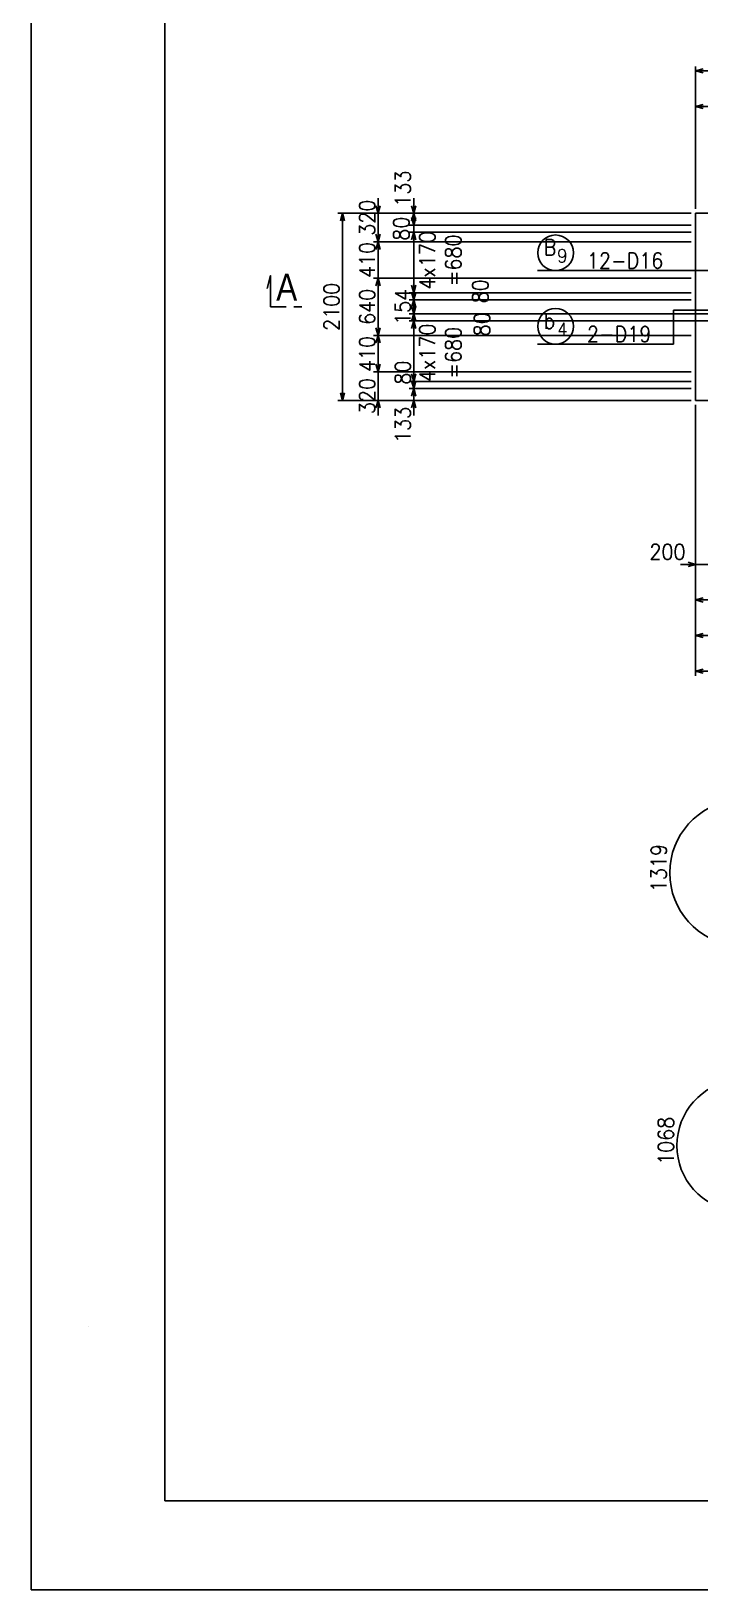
# Model space of a CAD drawing. Extents: x -24090 to 17960, y 77600 to 107300.
# Drawn here: x -24090 to -16588, y 77600 to 95094 of the extents above; entities that cross this region are included whole.
import ezdxf

# ---------------------------------------------------------------- set-up
doc = ezdxf.new("R2010")
doc.units = 0
doc.header["$LTSCALE"] = 300
doc.header["$MEASUREMENT"] = 0
doc.layers.get('0').update_dxf_attribs({"linetype": 'CONTINUOUS'})
doc.layers.get('DEFPOINTS').update_dxf_attribs({"linetype": 'CONTINUOUS'})
for name, color, linetype in [('-コーベル', 2, 'CONTINUOUS'), ('-寸法', 1, 'CONTINUOUS'), ('-引き出し横', 1, 'CONTINUOUS'), ('-引き出し縦', 1, 'CONTINUOUS'), ('-構造', 3, 'CONTINUOUS'), ('-記号', 2, 'CONTINUOUS'), ('LAYER001', 7, 'CONTINUOUS'), ('枠', 3, 'CONTINUOUS')]:
    doc.layers.add(name, color=color, linetype=linetype)
doc.styles.add('MS明朝', font='MS PMincho.ttf')
doc.styles.add('romans', font='ROMANS.shx', dxfattribs={"width": 0.9, "bigfont": 'EXTFONT.shx'})
doc.styles.add('ｽﾀｲﾙ1', font='ROMANS.shx', dxfattribs={"bigfont": 'EXTFONT.shx'})
doc.dimstyles.new('ST-50', dxfattribs={"dimscale": 50, "dimtxt": 3.5, "dimasz": 1.7, "dimexe": 1, "dimexo": 1, "dimgap": 1, "dimtad": 0, "dimdec": 0, "dimzin": 0, "dimdsep": 46, "dimtxsty": 'romans', "dimblk": 'OPEN30', "dimcen": 1, "dimdle": 3, "dimclrd": 1, "dimclre": 1, "dimclrt": 3, "dimaunit": 1, "dimadec": 0, "dimazin": 0, "dimtfac": 1, "dimtdec": 0, "dimtix": 1, "dimtmove": 2, "dimatfit": 3, "dimldrblk": 'OPEN30', "dimfxl": 0, "dimtvp": 0.7, "dimtolj": 1, "dimtzin": 0, "dimarcsym": 0})

# ---------------------------------------------------------------- blocks, each defined once
blk = doc.blocks.new('_Open30')
at = {"color": 0, "lineweight": -2}
for p, q in [((-1, 0.27), (0, 0)), ((0, 0), (-1, -0.27)), ((0, 0), (-1, 0))]:
    blk.add_line(p, q, dxfattribs=at)
blk = doc.blocks.new('*D9')
at = {"layer": '-コーベル', "color": 1, "linetype": 'Continuous', "lineweight": -2}
for p, q in [((-16105, 86117), (-16105, 86517)), ((-16105, 85177), (-16105, 84777))]:
    blk.add_line(p, q, dxfattribs=at)
blk.add_arc((-16105, 85647), 820, 95.9419, 264.0581, dxfattribs=at)
at = {"layer": 'DEFPOINTS', "color": 0, "linetype": 'Continuous'}
for p in [(-16815, 86057), (-16105, 86067), (-16105, 85647), (-16105, 85227)]:
    blk.add_point(p, dxfattribs=at)
at = {"layer": '-コーベル', "color": 1, "linetype": 'Continuous', "lineweight": -2, "xscale": 85, "yscale": 85, "zscale": 85}
for p, rotation in [((-16105, 86467), 2.970929463484692), ((-16105, 84827), 357.0290705365156)]:
    blk.add_blockref('_Open30', p, dxfattribs=dict(at, rotation=rotation))
at = {"layer": '-コーベル', "color": 3, "linetype": 'Continuous', "insert": (-17048, 85647), "char_height": 175, "attachment_point": 5, "rotation": 90, "style": 'romans'}
blk.add_mtext('\\A1; 1319', dxfattribs=at)
blk = doc.blocks.new('*D8')
at = {"layer": '-寸法', "color": 1, "linetype": 'Continuous', "lineweight": -2}
for p, q in [((-16105, 82976), (-16105, 83376)), ((-16105, 82196), (-16105, 81796))]:
    blk.add_line(p, q, dxfattribs=at)
blk.add_arc((-16105, 82586), 740, 96.5849, 263.4151, dxfattribs=at)
at = {"layer": 'DEFPOINTS', "color": 0, "linetype": 'Continuous'}
for p in [(-16746, 82956), (-16105, 82926), (-16105, 82586), (-16105, 82246)]:
    blk.add_point(p, dxfattribs=at)
at = {"layer": '-寸法', "color": 1, "linetype": 'Continuous', "lineweight": -2, "xscale": 85, "yscale": 85, "zscale": 85}
for p, rotation in [((-16105, 83326), 3.292447694511002), ((-16105, 81846), 356.7075523054891)]:
    blk.add_blockref('_Open30', p, dxfattribs=dict(at, rotation=rotation))
at = {"layer": '-寸法', "color": 3, "linetype": 'Continuous', "insert": (-16968, 82586), "char_height": 175, "attachment_point": 5, "rotation": 90, "style": 'romans'}
blk.add_mtext('\\A1; 1068', dxfattribs=at)
blk = doc.blocks.new('*D60')
at = {"layer": '-寸法', "color": 1, "linetype": 'Continuous', "lineweight": -2}
for p, q in [((-16635, 90900), (-16635, 87860)), ((-7835, 90900), (-7835, 87860)), ((-16550, 87910), (-7920, 87910))]:
    blk.add_line(p, q, dxfattribs=at)
at = {"layer": 'DEFPOINTS', "color": 0, "linetype": 'Continuous'}
for p in [(-16635, 90950), (-7835, 90950), (-7835, 87910)]:
    blk.add_point(p, dxfattribs=at)
at = {"layer": '-寸法', "color": 1, "linetype": 'Continuous', "lineweight": -2, "xscale": 85, "yscale": 85, "zscale": 85, "rotation": 180}
blk.add_blockref('_Open30', (-16635, 87910), dxfattribs=at)
at = {"layer": '-寸法', "color": 1, "linetype": 'Continuous', "lineweight": -2, "xscale": 85, "yscale": 85, "zscale": 85}
blk.add_blockref('_Open30', (-7835, 87910), dxfattribs=at)
at = {"layer": '-寸法', "color": 3, "linetype": 'Continuous', "insert": (-12235, 88033), "char_height": 175, "attachment_point": 5, "style": 'romans'}
blk.add_mtext('\\A1;8800', dxfattribs=at)
blk = doc.blocks.new('*D62')
at = {"layer": '-寸法', "color": 1, "linetype": 'Continuous', "lineweight": -2}
for p, q in [((-16635, 90900), (-16635, 89060)), ((-16435, 90900), (-16435, 89060)), ((-16720, 89110), (-16805, 89110)), ((-16635, 89110), (-16435, 89110)), ((-16350, 89110), (-16265, 89110))]:
    blk.add_line(p, q, dxfattribs=at)
at = {"layer": 'DEFPOINTS', "color": 0, "linetype": 'Continuous'}
for p in [(-16635, 90950), (-16435, 90950), (-16435, 89110)]:
    blk.add_point(p, dxfattribs=at)
at = {"layer": '-寸法', "color": 1, "linetype": 'Continuous', "lineweight": -2, "xscale": 85, "yscale": 85, "zscale": 85}
blk.add_blockref('_Open30', (-16635, 89110), dxfattribs=at)
at = {"layer": '-寸法', "color": 1, "linetype": 'Continuous', "lineweight": -2, "xscale": 85, "yscale": 85, "zscale": 85, "rotation": 180}
blk.add_blockref('_Open30', (-16435, 89110), dxfattribs=at)
at = {"layer": '-寸法', "color": 3, "linetype": 'Continuous', "insert": (-16951, 89250), "char_height": 175, "attachment_point": 5, "style": 'romans'}
blk.add_mtext('\\A1;200', dxfattribs=at)
blk = doc.blocks.new('*D63')
at = {"layer": '-寸法', "color": 1, "linetype": 'Continuous', "lineweight": -2}
for p, q in [((-19798, 91168), (-19798, 91253)), ((-16685, 91083), (-19848, 91083)), ((-19798, 91083), (-19798, 90950)), ((-16790, 90950), (-19848, 90950)), ((-19798, 90865), (-19798, 90780))]:
    blk.add_line(p, q, dxfattribs=at)
at = {"layer": 'DEFPOINTS', "color": 0, "linetype": 'Continuous'}
for p in [(-16635, 91083), (-19798, 90950), (-16740, 90950)]:
    blk.add_point(p, dxfattribs=at)
at = {"layer": '-寸法', "color": 1, "linetype": 'Continuous', "lineweight": -2, "xscale": 85, "yscale": 85, "zscale": 85}
for p, rotation in [((-19798, 91083), 270), ((-19798, 90950), 90)]:
    blk.add_blockref('_Open30', p, dxfattribs=dict(at, rotation=rotation))
at = {"layer": '-寸法', "color": 3, "linetype": 'Continuous', "insert": (-19920, 90675), "char_height": 175, "attachment_point": 5, "rotation": 90, "style": 'romans'}
blk.add_mtext('\\A1;133', dxfattribs=at)
blk = doc.blocks.new('*D64')
at = {"layer": '-寸法', "color": 1, "linetype": 'Continuous', "lineweight": -2}
for p, q in [((-16685, 91843), (-19848, 91843)), ((-19798, 91758), (-19798, 91248)), ((-16685, 91163), (-19848, 91163))]:
    blk.add_line(p, q, dxfattribs=at)
at = {"layer": 'DEFPOINTS', "color": 0, "linetype": 'Continuous'}
for p in [(-16635, 91843), (-19798, 91163), (-16635, 91163)]:
    blk.add_point(p, dxfattribs=at)
at = {"layer": '-寸法', "color": 1, "linetype": 'Continuous', "lineweight": -2, "xscale": 85, "yscale": 85, "zscale": 85}
for p, rotation in [((-19798, 91843), 90), ((-19798, 91163), 270)]:
    blk.add_blockref('_Open30', p, dxfattribs=dict(at, rotation=rotation))
at = {"layer": '-寸法', "color": 3, "linetype": 'Continuous', "insert": (-19499, 91485), "char_height": 175, "attachment_point": 5, "rotation": 90, "style": 'romans'}
blk.add_mtext('\\A1;4x170\\P=680', dxfattribs=at)
blk = doc.blocks.new('*D65')
at = {"layer": '-寸法', "color": 1, "linetype": 'Continuous', "lineweight": -2}
for p, q in [((-16685, 91680), (-20248, 91680)), ((-20198, 91595), (-20198, 91355)), ((-16685, 91270), (-20248, 91270))]:
    blk.add_line(p, q, dxfattribs=at)
at = {"layer": 'DEFPOINTS', "color": 0, "linetype": 'Continuous'}
for p in [(-16635, 91680), (-20198, 91270), (-16635, 91270)]:
    blk.add_point(p, dxfattribs=at)
at = {"layer": '-寸法', "color": 1, "linetype": 'Continuous', "lineweight": -2, "xscale": 85, "yscale": 85, "zscale": 85}
for p, rotation in [((-20198, 91680), 90), ((-20198, 91270), 270)]:
    blk.add_blockref('_Open30', p, dxfattribs=dict(at, rotation=rotation))
at = {"layer": '-寸法', "color": 3, "linetype": 'Continuous', "insert": (-20320, 91471), "char_height": 175, "attachment_point": 5, "rotation": 90, "style": 'romans'}
blk.add_mtext('\\A1;410', dxfattribs=at)
blk = doc.blocks.new('*D66')
at = {"layer": '-寸法', "color": 1, "linetype": 'Continuous', "lineweight": -2}
for p, q in [((-20198, 92815), (-20198, 92900)), ((-16685, 92730), (-20248, 92730)), ((-20198, 92730), (-20198, 92320)), ((-16685, 92320), (-20248, 92320)), ((-20198, 92235), (-20198, 92150))]:
    blk.add_line(p, q, dxfattribs=at)
at = {"layer": 'DEFPOINTS', "color": 0, "linetype": 'Continuous'}
for p in [(-16635, 92730), (-20198, 92320), (-16635, 92320)]:
    blk.add_point(p, dxfattribs=at)
at = {"layer": '-寸法', "color": 1, "linetype": 'Continuous', "lineweight": -2, "xscale": 85, "yscale": 85, "zscale": 85}
for p, rotation in [((-20198, 92730), 270), ((-20198, 92320), 90)]:
    blk.add_blockref('_Open30', p, dxfattribs=dict(at, rotation=rotation))
at = {"layer": '-寸法', "color": 3, "linetype": 'Continuous', "insert": (-20320, 92525), "char_height": 175, "attachment_point": 5, "rotation": 90, "style": 'romans'}
blk.add_mtext('\\A1;410', dxfattribs=at)
blk = doc.blocks.new('*D67')
at = {"layer": '-寸法', "color": 1, "linetype": 'Continuous', "lineweight": -2}
for p, q in [((-19798, 92242), (-19798, 92327)), ((-16685, 92157), (-19848, 92157)), ((-16685, 92077), (-19848, 92077)), ((-19798, 92157), (-19798, 92077)), ((-19798, 91992), (-19798, 91907))]:
    blk.add_line(p, q, dxfattribs=at)
at = {"layer": 'DEFPOINTS', "color": 0, "linetype": 'Continuous'}
for p in [(-19798, 92077), (-16635, 92157), (-16635, 92077)]:
    blk.add_point(p, dxfattribs=at)
at = {"layer": '-寸法', "color": 1, "linetype": 'Continuous', "lineweight": -2, "xscale": 85, "yscale": 85, "zscale": 85}
for p, rotation in [((-19798, 92157), 270), ((-19798, 92077), 90)]:
    blk.add_blockref('_Open30', p, dxfattribs=dict(at, rotation=rotation))
at = {"layer": '-寸法', "color": 3, "linetype": 'Continuous', "insert": (-19050, 92174), "char_height": 175, "attachment_point": 5, "rotation": 90, "style": 'romans'}
blk.add_mtext('\\A1;80', dxfattribs=at)
blk = doc.blocks.new('*D68')
at = {"layer": '-寸法', "color": 1, "linetype": 'Continuous', "lineweight": -2}
for p, q in [((-19798, 93002), (-19798, 93087)), ((-16685, 92917), (-19848, 92917)), ((-19798, 92917), (-19798, 92837)), ((-16685, 92837), (-19848, 92837)), ((-19798, 92752), (-19798, 92667))]:
    blk.add_line(p, q, dxfattribs=at)
at = {"layer": 'DEFPOINTS', "color": 0, "linetype": 'Continuous'}
for p in [(-16635, 92917), (-19798, 92837), (-16635, 92837)]:
    blk.add_point(p, dxfattribs=at)
at = {"layer": '-寸法', "color": 1, "linetype": 'Continuous', "lineweight": -2, "xscale": 85, "yscale": 85, "zscale": 85}
for p, rotation in [((-19798, 92917), 270), ((-19798, 92837), 90)]:
    blk.add_blockref('_Open30', p, dxfattribs=dict(at, rotation=rotation))
at = {"layer": '-寸法', "color": 3, "linetype": 'Continuous', "insert": (-19937, 92877), "char_height": 175, "attachment_point": 5, "rotation": 90, "style": 'romans'}
blk.add_mtext('\\A1;80', dxfattribs=at)
blk = doc.blocks.new('*D69')
at = {"layer": '-寸法', "color": 1, "linetype": 'Continuous', "lineweight": -2}
for p, q in [((-20198, 93135), (-20198, 93220)), ((-16685, 93050), (-20248, 93050)), ((-20198, 93050), (-20198, 92730)), ((-16685, 92730), (-20248, 92730)), ((-20198, 92645), (-20198, 92560))]:
    blk.add_line(p, q, dxfattribs=at)
at = {"layer": 'DEFPOINTS', "color": 0, "linetype": 'Continuous'}
for p in [(-16635, 93050), (-20198, 92730), (-16635, 92730)]:
    blk.add_point(p, dxfattribs=at)
at = {"layer": '-寸法', "color": 1, "linetype": 'Continuous', "lineweight": -2, "xscale": 85, "yscale": 85, "zscale": 85}
for p, rotation in [((-20198, 93050), 270), ((-20198, 92730), 90)]:
    blk.add_blockref('_Open30', p, dxfattribs=dict(at, rotation=rotation))
at = {"layer": '-寸法', "color": 3, "linetype": 'Continuous', "insert": (-20320, 93001), "char_height": 175, "attachment_point": 5, "rotation": 90, "style": 'romans'}
blk.add_mtext('\\A1;320', dxfattribs=at)
blk = doc.blocks.new('*D70')
at = {"layer": '-寸法', "color": 1, "linetype": 'Continuous', "lineweight": -2}
for p, q in [((-19798, 93135), (-19798, 93220)), ((-16685, 93050), (-19848, 93050)), ((-16685, 93050), (-19848, 93050)), ((-19798, 92965), (-19798, 92880))]:
    blk.add_line(p, q, dxfattribs=at)
at = {"layer": 'DEFPOINTS', "color": 0, "linetype": 'Continuous'}
for p in [(-19798, 93050), (-16635, 93050), (-16635, 93050)]:
    blk.add_point(p, dxfattribs=at)
at = {"layer": '-寸法', "color": 1, "linetype": 'Continuous', "lineweight": -2, "xscale": 85, "yscale": 85, "zscale": 85}
for rotation in [270, 90]:
    blk.add_blockref('_Open30', (-19798, 93050), dxfattribs=dict(at, rotation=rotation))
at = {"layer": '-寸法', "color": 3, "linetype": 'Continuous', "insert": (-19920, 93327), "char_height": 175, "attachment_point": 5, "rotation": 90, "style": 'romans'}
blk.add_mtext('\\A1;133', dxfattribs=at)
blk = doc.blocks.new('*D71')
at = {"layer": '-寸法', "color": 1, "linetype": 'Continuous', "lineweight": -2}
for p, q in [((-19798, 91248), (-19798, 91333)), ((-16685, 91163), (-19848, 91163)), ((-19798, 91163), (-19798, 91083)), ((-16685, 91083), (-19848, 91083)), ((-19798, 90998), (-19798, 90913))]:
    blk.add_line(p, q, dxfattribs=at)
at = {"layer": 'DEFPOINTS', "color": 0, "linetype": 'Continuous'}
for p in [(-16635, 91163), (-19798, 91083), (-16635, 91083)]:
    blk.add_point(p, dxfattribs=at)
at = {"layer": '-寸法', "color": 1, "linetype": 'Continuous', "lineweight": -2, "xscale": 85, "yscale": 85, "zscale": 85}
for p, rotation in [((-19798, 91163), 270), ((-19798, 91083), 90)]:
    blk.add_blockref('_Open30', p, dxfattribs=dict(at, rotation=rotation))
at = {"layer": '-寸法', "color": 3, "linetype": 'Continuous', "insert": (-19920, 91262), "char_height": 175, "attachment_point": 5, "rotation": 90, "style": 'romans'}
blk.add_mtext('\\A1;80', dxfattribs=at)
blk = doc.blocks.new('*D72')
at = {"layer": '-寸法', "color": 1, "linetype": 'Continuous', "lineweight": -2}
for p, q in [((-20198, 91355), (-20198, 91440)), ((-16685, 91270), (-20248, 91270)), ((-20198, 91270), (-20198, 90950)), ((-16685, 90950), (-20248, 90950)), ((-20198, 90865), (-20198, 90780))]:
    blk.add_line(p, q, dxfattribs=at)
at = {"layer": 'DEFPOINTS', "color": 0, "linetype": 'Continuous'}
for p in [(-16635, 91270), (-20198, 90950), (-16635, 90950)]:
    blk.add_point(p, dxfattribs=at)
at = {"layer": '-寸法', "color": 1, "linetype": 'Continuous', "lineweight": -2, "xscale": 85, "yscale": 85, "zscale": 85}
for p, rotation in [((-20198, 91270), 270), ((-20198, 90950), 90)]:
    blk.add_blockref('_Open30', p, dxfattribs=dict(at, rotation=rotation))
at = {"layer": '-寸法', "color": 3, "linetype": 'Continuous', "insert": (-20320, 90999), "char_height": 175, "attachment_point": 5, "rotation": 90, "style": 'romans'}
blk.add_mtext('\\A1;320', dxfattribs=at)
blk = doc.blocks.new('*D73')
at = {"layer": '-寸法', "color": 1, "linetype": 'Continuous', "lineweight": -2}
for p, q in [((-16685, 93050), (-20648, 93050)), ((-20598, 92965), (-20598, 91035)), ((-16685, 90950), (-20648, 90950))]:
    blk.add_line(p, q, dxfattribs=at)
at = {"layer": 'DEFPOINTS', "color": 0, "linetype": 'Continuous'}
for p in [(-16635, 93050), (-20598, 90950), (-16635, 90950)]:
    blk.add_point(p, dxfattribs=at)
at = {"layer": '-寸法', "color": 1, "linetype": 'Continuous', "lineweight": -2, "xscale": 85, "yscale": 85, "zscale": 85}
for p, rotation in [((-20598, 93050), 90), ((-20598, 90950), 270)]:
    blk.add_blockref('_Open30', p, dxfattribs=dict(at, rotation=rotation))
at = {"layer": '-寸法', "color": 3, "linetype": 'Continuous', "insert": (-20720, 92000), "char_height": 175, "attachment_point": 5, "rotation": 90, "style": 'romans'}
blk.add_mtext('\\A1;2100', dxfattribs=at)
blk = doc.blocks.new('*D75')
at = {"layer": '-寸法', "color": 1, "linetype": 'Continuous', "lineweight": -2}
for p, q in [((-16635, 90900), (-16635, 88660)), ((-15190, 90850), (-15190, 88660)), ((-16550, 88710), (-15275, 88710))]:
    blk.add_line(p, q, dxfattribs=at)
at = {"layer": 'DEFPOINTS', "color": 0, "linetype": 'Continuous'}
for p in [(-16635, 90950), (-15190, 90900), (-15190, 88710)]:
    blk.add_point(p, dxfattribs=at)
at = {"layer": '-寸法', "color": 1, "linetype": 'Continuous', "lineweight": -2, "xscale": 85, "yscale": 85, "zscale": 85, "rotation": 180}
blk.add_blockref('_Open30', (-16635, 88710), dxfattribs=at)
at = {"layer": '-寸法', "color": 1, "linetype": 'Continuous', "lineweight": -2, "xscale": 85, "yscale": 85, "zscale": 85}
blk.add_blockref('_Open30', (-15190, 88710), dxfattribs=at)
at = {"layer": '-寸法', "color": 3, "linetype": 'Continuous', "insert": (-15913, 88833), "char_height": 175, "attachment_point": 5, "style": 'romans'}
blk.add_mtext('\\A1;1445', dxfattribs=at)
blk = doc.blocks.new('*D76')
at = {"layer": '-寸法', "color": 1, "linetype": 'Continuous', "lineweight": -2}
for p, q in [((-16635, 90900), (-16635, 88260)), ((-14485, 90900), (-14485, 88260)), ((-16550, 88310), (-14570, 88310))]:
    blk.add_line(p, q, dxfattribs=at)
at = {"layer": 'DEFPOINTS', "color": 0, "linetype": 'Continuous'}
for p in [(-16635, 90950), (-14485, 90950), (-14485, 88310)]:
    blk.add_point(p, dxfattribs=at)
at = {"layer": '-寸法', "color": 1, "linetype": 'Continuous', "lineweight": -2, "xscale": 85, "yscale": 85, "zscale": 85, "rotation": 180}
blk.add_blockref('_Open30', (-16635, 88310), dxfattribs=at)
at = {"layer": '-寸法', "color": 1, "linetype": 'Continuous', "lineweight": -2, "xscale": 85, "yscale": 85, "zscale": 85}
blk.add_blockref('_Open30', (-14485, 88310), dxfattribs=at)
at = {"layer": '-寸法', "color": 3, "linetype": 'Continuous', "insert": (-15560, 88433), "char_height": 175, "attachment_point": 5, "style": 'romans'}
blk.add_mtext('\\A1;2150', dxfattribs=at)
blk = doc.blocks.new('*D131')
at = {"layer": '-構造', "color": 1, "linetype": 'Continuous', "lineweight": -2}
for p, q in [((-16635, 93100), (-16635, 94698)), ((-16550, 94648), (-7920, 94648)), ((-7835, 93100), (-7835, 94698))]:
    blk.add_line(p, q, dxfattribs=at)
at = {"layer": 'DEFPOINTS', "color": 0, "linetype": 'Continuous'}
for p in [(-7835, 94648), (-16635, 93050), (-7835, 93050)]:
    blk.add_point(p, dxfattribs=at)
at = {"layer": '-構造', "color": 1, "linetype": 'Continuous', "lineweight": -2, "xscale": 85, "yscale": 85, "zscale": 85, "rotation": 180}
blk.add_blockref('_Open30', (-16635, 94648), dxfattribs=at)
at = {"layer": '-構造', "color": 1, "linetype": 'Continuous', "lineweight": -2, "xscale": 85, "yscale": 85, "zscale": 85}
blk.add_blockref('_Open30', (-7835, 94648), dxfattribs=at)
at = {"layer": '-構造', "color": 3, "linetype": 'Continuous', "insert": (-12235, 94771), "char_height": 175, "attachment_point": 5, "style": 'romans'}
blk.add_mtext('\\A1;8800', dxfattribs=at)
blk = doc.blocks.new('*D132')
at = {"layer": '-構造', "color": 1, "linetype": 'Continuous', "lineweight": -2}
for p, q in [((-16635, 93100), (-16635, 94298)), ((-15190, 93100), (-15190, 94298)), ((-16550, 94248), (-15275, 94248))]:
    blk.add_line(p, q, dxfattribs=at)
at = {"layer": 'DEFPOINTS', "color": 0, "linetype": 'Continuous'}
for p in [(-15190, 94248), (-16635, 93050), (-15190, 93050)]:
    blk.add_point(p, dxfattribs=at)
at = {"layer": '-構造', "color": 1, "linetype": 'Continuous', "lineweight": -2, "xscale": 85, "yscale": 85, "zscale": 85, "rotation": 180}
blk.add_blockref('_Open30', (-16635, 94248), dxfattribs=at)
at = {"layer": '-構造', "color": 1, "linetype": 'Continuous', "lineweight": -2, "xscale": 85, "yscale": 85, "zscale": 85}
blk.add_blockref('_Open30', (-15190, 94248), dxfattribs=at)
at = {"layer": '-構造', "color": 3, "linetype": 'Continuous', "insert": (-15913, 94371), "char_height": 175, "attachment_point": 5, "style": 'romans'}
blk.add_mtext('\\A1;1445', dxfattribs=at)
blk = doc.blocks.new('*D139')
at = {"layer": '-構造', "color": 1, "linetype": 'Continuous', "lineweight": -2}
for p, q in [((-16735, 92837), (-19848, 92837)), ((-19798, 92752), (-19798, 92242)), ((-16685, 92157), (-19848, 92157))]:
    blk.add_line(p, q, dxfattribs=at)
at = {"layer": 'DEFPOINTS', "color": 0, "linetype": 'Continuous'}
for p in [(-16685, 92837), (-19798, 92157), (-16635, 92157)]:
    blk.add_point(p, dxfattribs=at)
at = {"layer": '-構造', "color": 1, "linetype": 'Continuous', "lineweight": -2, "xscale": 85, "yscale": 85, "zscale": 85}
for p, rotation in [((-19798, 92837), 90), ((-19798, 92157), 270)]:
    blk.add_blockref('_Open30', p, dxfattribs=dict(at, rotation=rotation))
at = {"layer": '-構造', "color": 3, "linetype": 'Continuous', "insert": (-19499, 92522), "char_height": 175, "attachment_point": 5, "rotation": 90, "style": 'romans'}
blk.add_mtext('\\A1;4x170\\P=680', dxfattribs=at)
blk = doc.blocks.new('*D140')
at = {"layer": '-構造', "color": 1, "linetype": 'Continuous', "lineweight": -2}
for p, q in [((-19798, 92162), (-19798, 92247)), ((-16735, 92077), (-19848, 92077)), ((-19798, 92077), (-19798, 91923)), ((-16155, 91923), (-19848, 91923)), ((-19798, 91838), (-19798, 91753))]:
    blk.add_line(p, q, dxfattribs=at)
at = {"layer": 'DEFPOINTS', "color": 0, "linetype": 'Continuous'}
for p in [(-16685, 92077), (-19798, 91923), (-16105, 91923)]:
    blk.add_point(p, dxfattribs=at)
at = {"layer": '-構造', "color": 1, "linetype": 'Continuous', "lineweight": -2, "xscale": 85, "yscale": 85, "zscale": 85}
for p, rotation in [((-19798, 92077), 270), ((-19798, 91923), 90)]:
    blk.add_blockref('_Open30', p, dxfattribs=dict(at, rotation=rotation))
at = {"layer": '-構造', "color": 3, "linetype": 'Continuous', "insert": (-19920, 92000), "char_height": 175, "attachment_point": 5, "rotation": 90, "style": 'romans'}
blk.add_mtext('\\A1;154', dxfattribs=at)
blk = doc.blocks.new('*D141')
at = {"layer": '-構造', "color": 1, "linetype": 'Continuous', "lineweight": -2}
for p, q in [((-19798, 92008), (-19798, 92093)), ((-16155, 91923), (-19848, 91923)), ((-16155, 91843), (-19848, 91843)), ((-19798, 91923), (-19798, 91843)), ((-19798, 91758), (-19798, 91673))]:
    blk.add_line(p, q, dxfattribs=at)
at = {"layer": 'DEFPOINTS', "color": 0, "linetype": 'Continuous'}
for p in [(-19798, 91843), (-16105, 91923), (-16105, 91843)]:
    blk.add_point(p, dxfattribs=at)
at = {"layer": '-構造', "color": 1, "linetype": 'Continuous', "lineweight": -2, "xscale": 85, "yscale": 85, "zscale": 85}
for p, rotation in [((-19798, 91923), 270), ((-19798, 91843), 90)]:
    blk.add_blockref('_Open30', p, dxfattribs=dict(at, rotation=rotation))
at = {"layer": '-構造', "color": 3, "linetype": 'Continuous', "insert": (-19032, 91804), "char_height": 175, "attachment_point": 5, "rotation": 90, "style": 'romans'}
blk.add_mtext('\\A1;80', dxfattribs=at)
blk = doc.blocks.new('*D142')
at = {"layer": '-構造', "color": 1, "linetype": 'Continuous', "lineweight": -2}
for p, q in [((-16735, 92320), (-20248, 92320)), ((-20198, 92235), (-20198, 91765)), ((-16735, 91680), (-20248, 91680))]:
    blk.add_line(p, q, dxfattribs=at)
at = {"layer": 'DEFPOINTS', "color": 0, "linetype": 'Continuous'}
for p in [(-16685, 92320), (-20198, 91680), (-16685, 91680)]:
    blk.add_point(p, dxfattribs=at)
at = {"layer": '-構造', "color": 1, "linetype": 'Continuous', "lineweight": -2, "xscale": 85, "yscale": 85, "zscale": 85}
for p, rotation in [((-20198, 92320), 90), ((-20198, 91680), 270)]:
    blk.add_blockref('_Open30', p, dxfattribs=dict(at, rotation=rotation))
at = {"layer": '-構造', "color": 3, "linetype": 'Continuous', "insert": (-20320, 92000), "char_height": 175, "attachment_point": 5, "rotation": 90, "style": 'romans'}
blk.add_mtext('\\A1;640', dxfattribs=at)

msp = doc.modelspace()

# ---------------------------------------------------------------- linework, layer by layer
at = {"layer": '-寸法', "linetype": 'Continuous', "flags": 128}
msp.add_lwpolyline([(-16739.7, 92406.4), (-18407.6, 92406.4)], dxfattribs=at)
at = {"layer": '-引き出し横', "linetype": 'Continuous'}
for centre in [(-18206, 92606.4), (-18206, 91781.7)]:
    msp.add_circle(centre, 200, dxfattribs=at)
at = {"layer": '-構造', "color": 3, "linetype": 'Continuous'}
for p, q in [((-7835.2, 93050.2), (-16635.2, 93050.2)), ((-16635.2, 90950.2), (-16635.2, 93050.2)), ((-7835.2, 90950.2), (-16635.2, 90950.2))]:
    msp.add_line(p, q, dxfattribs=at)
at = {"layer": '-記号'}
for p, q in [((-21404.6, 92000.2), (-21229.6, 92000.2)), ((-21142.1, 92000.2), (-21054.6, 92000.2))]:
    msp.add_line(p, q, dxfattribs=at)
at = {"layer": '-記号', "flags": 128}
msp.add_lwpolyline([(-21443.4, 92205.4), (-21404.6, 92350.2), (-21404.6, 92000.2)], dxfattribs=at)
at = {"layer": 'LAYER001', "color": 1, "linetype": 'Continuous'}
for p, q in [((-16883.9, 91962.2), (-16883.9, 91581.7)), ((-16110.2, 91962.2), (-16883.9, 91962.2)), ((-16883.9, 91581.7), (-18407.6, 91581.7))]:
    msp.add_line(p, q, dxfattribs=at)
at = {"layer": 'LAYER001', "color": 1, "linetype": 'Continuous', "flags": 128}
msp.add_lwpolyline([(-14539.7, 92406.4), (-16739.7, 92406.4)], dxfattribs=at)
at = {"layer": '枠', "color": 1, "linetype": 'Continuous', "flags": 128}
msp.add_lwpolyline([(-24089.6, 107300.4), (-24089.6, 77600.4), (17960.4, 77600.4), (17960.4, 107300.4), (-24089.6, 107300.4)], dxfattribs=at)
at = {"layer": '枠', "color": 2, "linetype": 'Continuous', "flags": 128}
msp.add_lwpolyline([(-22589.6, 78600.4), (-22589.6, 106300.4), (16960.4, 106300.4), (16960.4, 78600.4), (-22589.6, 78600.4)], dxfattribs=at)

# ---------------------------------------------------------------- texts
at = {"layer": '-引き出し横', "color": 3, "style": 'ｽﾀｲﾙ1', "width": 0.9}
for s, height, p in [('B', 175, (-18339.1, 92579.3)), ('9', 150, (-18187.9, 92496.9)), ('12-D16', 175, (-17854.1, 92431.4)), ('b', 175, (-18339.1, 91754.6)), ('4', 150, (-18187.9, 91672.2)), ('2-D19', 175, (-17854.1, 91606.7))]:
    msp.add_text(s, height=height, dxfattribs=at).set_placement(p)
at = {"layer": '-引き出し縦', "linetype": 'Continuous', "insert": (-23441.4, 80556), "char_height": 0.18, "width": 0.243, "attachment_point": 1, "style": 'romans'}
msp.add_mtext('19', dxfattribs=at)
msp.add_mtext('19', dxfattribs=at)
at = {"layer": '-記号', "style": 'MS明朝', "width": 0.9}
msp.add_text('A', height=300, dxfattribs=at).set_placement((-21340.4, 92070.6))

# ---------------------------------------------------------------- dimensions: what is measured, and where the dimension line sits
at = {"layer": '-コーベル', "linetype": 'Continuous'}
dim = msp.add_angular_dim_3p(base=(-16815.3, 86057.4), center=(-16105.2, 85647.4), p1=(-16105.2, 86067.4), p2=(-16105.2, 85227.4), text=' 1319', dimstyle='ST-50', dxfattribs=at)
dim.commit()
dim.dimension.update_dxf_attribs({"geometry": '*D9', "text_midpoint": (-17047.7, 85647.4)})
at = {"layer": '-寸法', "linetype": 'Continuous'}
for base, p1, p2, text, picture, middle in [((-19797.9, 93050.2), (-16635.2, 93050.2), (-16635.2, 93050.2), '133', '*D70', (-19920.4, 93327.1)), ((-19797.9, 91163.2), (-16635.2, 91843.2), (-16635.2, 91163.2), '4x170\\P=<>', '*D64', (-19499.5, 91485)), ((-19797.9, 90950.2), (-16635.2, 91083.2), (-16739.7, 90950.2), '133', '*D63', (-19920.4, 90674.8))]:
    dim = msp.add_linear_dim(base=base, p1=p1, p2=p2, angle=270, text=text, dimstyle='ST-50', dxfattribs=at)
    dim.commit()
    dim.dimension.update_dxf_attribs({"geometry": picture, "text_midpoint": middle, "dimtype": 160})
for base, p1, p2, picture, middle in [((-20197.9, 92730.3), (-16635.2, 93050.2), (-16635.2, 92730.3), '*D69', (-20320.4, 93000.8)), ((-19797.9, 92837.2), (-16635.2, 92917.2), (-16635.2, 92837.2), '*D68', (-19937.4, 92877.5)), ((-19797.9, 92077.2), (-16635.2, 92157.3), (-16635.2, 92077.2), '*D67', (-19050.2, 92174)), ((-20197.9, 91270.2), (-16635.2, 91680.2), (-16635.2, 91270.2), '*D65', (-20320.4, 91470.5)), ((-20197.9, 90950.2), (-16635.2, 91270.2), (-16635.2, 90950.2), '*D72', (-20320.4, 90999.1)), ((-19797.9, 91083.2), (-16635.2, 91163.2), (-16635.2, 91083.2), '*D71', (-19920.4, 91262))]:
    dim = msp.add_linear_dim(base=base, p1=p1, p2=p2, angle=270, dimstyle='ST-50', dxfattribs=at)
    dim.commit()
    dim.dimension.update_dxf_attribs({"geometry": picture, "text_midpoint": middle, "dimtype": 160})
for base, p1, p2, picture, middle in [((-20597.9, 90950.2), (-16635.2, 93050.2), (-16635.2, 90950.2), '*D73', (-20720.4, 92000.2)), ((-20197.9, 92320.3), (-16635.2, 92730.3), (-16635.2, 92320.3), '*D66', (-20320.4, 92525.3))]:
    dim = msp.add_linear_dim(base=base, p1=p1, p2=p2, angle=270, dimstyle='ST-50', dxfattribs=at)
    dim.commit()
    dim.dimension.update_dxf_attribs({"geometry": picture, "text_midpoint": middle})
dim = msp.add_linear_dim(base=(-16435.2, 89110.2), p1=(-16635.2, 90950.2), p2=(-16435.2, 90950.2), dimstyle='ST-50', dxfattribs=at)
dim.commit()
dim.dimension.update_dxf_attribs({"geometry": '*D62', "text_midpoint": (-16950.6, 89249.8), "dimtype": 160})
for base, p2, picture, middle in [((-7835.2, 87910.2), (-7835.2, 90950.2), '*D60', (-12235.2, 88032.7)), ((-15190.2, 88710.2), (-15190.2, 90900.2), '*D75', (-15912.7, 88832.7)), ((-14485.2, 88310.2), (-14485.2, 90950.2), '*D76', (-15560.2, 88432.7))]:
    dim = msp.add_linear_dim(base=base, p1=(-16635.2, 90950.2), p2=p2, dimstyle='ST-50', dxfattribs=at)
    dim.commit()
    dim.dimension.update_dxf_attribs({"geometry": picture, "text_midpoint": middle})
dim = msp.add_angular_dim_3p(base=(-16746, 82956.1), center=(-16105.2, 82586.1), p1=(-16105.2, 82926.1), p2=(-16105.2, 82246.1), text=' 1068', dimstyle='ST-50', dxfattribs=at)
dim.commit()
dim.dimension.update_dxf_attribs({"geometry": '*D8', "text_midpoint": (-16967.7, 82586.1)})
at = {"layer": '-構造', "linetype": 'Continuous'}
for base, p2, picture, middle in [((-7835.2, 94648.4), (-7835.2, 93050.2), '*D131', (-12235.2, 94770.9)), ((-15190.2, 94248.4), (-15190.2, 93050.2), '*D132', (-15912.7, 94370.9))]:
    dim = msp.add_linear_dim(base=base, p1=(-16635.2, 93050.2), p2=p2, dimstyle='ST-50', dxfattribs=at)
    dim.commit()
    dim.dimension.update_dxf_attribs({"geometry": picture, "text_midpoint": middle})
dim = msp.add_linear_dim(base=(-19797.9, 92157.2), p1=(-16685.2, 92837.2), p2=(-16635.2, 92157.2), angle=90, text='4x170\\P=<>', dimstyle='ST-50', dxfattribs=at)
dim.commit()
dim.dimension.update_dxf_attribs({"geometry": '*D139', "text_midpoint": (-19499.5, 92522.1), "dimtype": 160})
for base, p1, p2, picture, middle in [((-20197.9, 91680.2), (-16685.2, 92320.3), (-16685.2, 91680.2), '*D142', (-20320.4, 92000.2)), ((-19797.9, 91923.2), (-16685.2, 92077.2), (-16105.2, 91923.2), '*D140', (-19920.4, 92000.2))]:
    dim = msp.add_linear_dim(base=base, p1=p1, p2=p2, angle=90, dimstyle='ST-50', dxfattribs=at)
    dim.commit()
    dim.dimension.update_dxf_attribs({"geometry": picture, "text_midpoint": middle})
dim = msp.add_linear_dim(base=(-19797.9, 91843.2), p1=(-16105.2, 91923.2), p2=(-16105.2, 91843.2), angle=90, dimstyle='ST-50', dxfattribs=at)
dim.commit()
dim.dimension.update_dxf_attribs({"geometry": '*D141', "text_midpoint": (-19032.2, 91804.1), "dimtype": 160})

doc.saveas('drawing.dxf')
